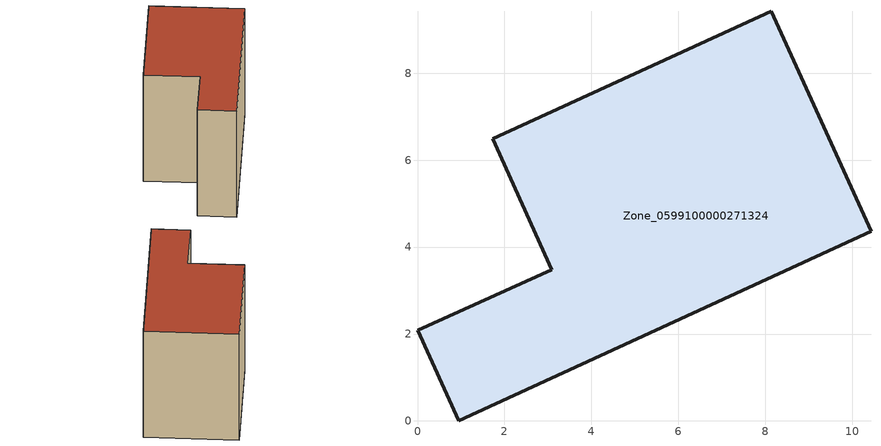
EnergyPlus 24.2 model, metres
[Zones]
Zone_0599100000271324
 floor ground (C_G): 0,2.09 3.09,3.48 1.73,6.49 8.13,9.43 10.43,4.36 0.95,0 z0
 wall outside (C_F): 3.09,3.48 0,2.09 0.95,0 10.43,4.36 8.13,9.43 1.73,6.49 3.09,3.48 z0:7.5
 roof outside (C_R): 8.13,9.43 1.73,6.49 3.09,3.48 0,2.09 0.95,0 10.43,4.36 z7.5
[BUILDING]
Pand.0599100000271324: North Axis=0; Terrain=City; Loads Convergence Tolerance Value=0.04; Temperature Convergence Tolerance Value=0.4; Solar Distribution=FullExterior; Maximum Number of Warmup Days=25; Minimum Number of Warmup Days=1
[Site:Location]
Rotterdam.The.Hague.AP_ZH_NLD Design_Conditions: Latitude=51.96; Longitude=4.45; Time Zone=1; Elevation=-4.5
[SITE:GROUNDTEMPERATURE:BUILDINGSURFACE]
18, 18, 18, 18, 18, 18, 18, 18, 18, 18, 18, 18
[MATERIAL] Thermal Absorptance=0.9; Solar Absorptance=0.7; Visible Absorptance=0.7
Name | Roughness | Thickness | Conductivity | Density | Specific Heat
G.TI.1946 | MediumSmooth | 0.15 | 1 | 540 | 1210
F.TI.1946 | Rough | 0.3 | 0.857143 | 1920 | 840
R.TI.1946 | MediumRough | 0.2 | 0.1 | 1500 | 1000
[CONSTRUCTION]
C_G: G.TI.1946
C_F: F.TI.1946
C_R: R.TI.1946
[ZONE]
Zone_0599100000271324: Type=1; Multiplier=1; Ceiling Height=Autocalculate; Volume=Autocalculate; Floor Area=autocalculate; Part of Total Floor Area=Yes
[ZONEINFILTRATION:DESIGNFLOWRATE]
Infil_Zone_0599100000271324: Zone or ZoneList or Space or SpaceList=Zone_0599100000271324; Schedule=AlwaysOn; Design Flow Rate Calculation Method=Flow/Area; Flow Rate per Floor Area=0.003; Constant Term Coefficient=1; Temperature Term Coefficient=0; Velocity Term Coefficient=0; Velocity Squared Term Coefficient=0
[HVACTEMPLATE:ZONE:IDEALLOADSAIRSYSTEM]
Zone_0599100000271324: Maximum Heating Supply Air Temperature=50; Minimum Cooling Supply Air Temperature=13; Maximum Heating Supply Air Humidity Ratio=0.0156; Minimum Cooling Supply Air Humidity Ratio=0.0077; Heating Limit=NoLimit; Cooling Limit=NoLimit; Dehumidification Control Type=ConstantSensibleHeatRatio; Cooling Sensible Heat Ratio=0.7; Dehumidification Setpoint=60; Humidification Control Type=None; Humidification Setpoint=30; Outdoor Air Method=None; Outdoor Air Flow Rate per Person=0.00944; Outdoor Air Flow Rate per Zone Floor Area=0; Outdoor Air Flow Rate per Zone=0; Demand Controlled Ventilation Type=None; Outdoor Air Economizer Type=NoEconomizer; Heat Recovery Type=None; Sensible Heat Recovery Effectiveness=0.7; Latent Heat Recovery Effectiveness=0.65
[ZONECONTROL:THERMOSTAT]
ThermostatControl_Zone_0599100000271324: Zone or ZoneList=Zone_0599100000271324; Control Type Schedule=DualSetpointControlType; Control 1=Thermostat_Zone_0599100000271324; Temperature Difference Between Cutout And Setpoint=0
[THERMOSTATSETPOINT:DUALSETPOINT]
Thermostat_Zone_0599100000271324: Heating Setpoint Temperature Schedule=HeatingSetpoint_Zone_0599100000271324; Cooling Setpoint Temperature Schedule=CoolingSetpoint_Zone_0599100000271324
[SCHEDULE:COMPACT]
HeatingSetpoint_Zone_0599100000271324: Through: 12/31, For: AllDays, Until: 24:00, 21
CoolingSetpoint_Zone_0599100000271324: Through: 12/31, For: AllDays, Until: 24:00, 24
DualSetpointControlType: Through: 12/31, For: AllDays, Until: 24:00, 4
AlwaysOn: Through: 12/31, For: AllDays, Until: 24:00, 1
